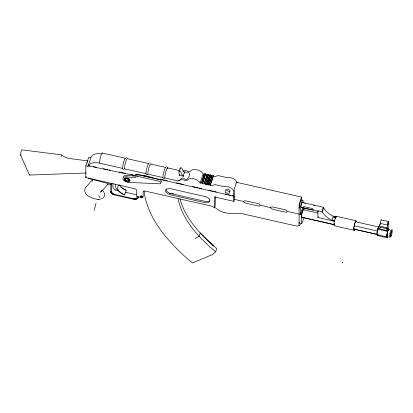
<?xml version="1.0" encoding="UTF-8"?>
<svg xmlns="http://www.w3.org/2000/svg" width="413" height="413" viewBox="0 0 413 413"><rect width="100%" height="100%" fill="white"/><g stroke="black" fill="none" stroke-linecap="round" stroke-linejoin="round"><path stroke-width="0.62" d="M214.879 207.847L215.034 196.686L214.879 207.847L211.518 206.159L144.86 190.997L143.161 191.534L143.146 196.831A1.786 1.002 18.9 0 1 141.427 197.476L136.677 196.397L136.693 190.068L135.366 188.839L85.78 177.559L85.816 165.825L88.733 157.317L90.886 157.807L91.252 156.795A12.142 6.82 18.9 0 1 101.18 153.843M138.324 197.073L137.4 196.877L138.324 197.073C138.092 199.396 135.061 199.562 133.275 199.19L114.659 194.951C112.961 194.528 110.462 193.32 110.813 191.219L110.834 184.028M88.191 178.225L111.288 184.415L111.293 183.171M114.726 194.415C113.389 194.095 111.376 193.129 111.732 191.467L111.758 183.036M113.214 183.599C111.83 188.235 114.272 190.383 118.593 190.703M114.659 194.951L114.659 194.399L133.218 198.617C134.695 198.921 137.193 198.792 137.4 196.877M205.633 174.58L207.171 174.931L204.084 183.94L202.54 183.589L205.633 173.837L204.404 173.553L201.312 183.31L200.078 183.026A6.882 3.867 18.9 0 0 193.774 178.808A6.882 3.867 18.9 0 0 187.45 180.156A2.246 1.26 18.9 0 1 184.281 180.161A2.999 1.683 18.9 0 0 179.991 180.254L178.018 180.982L164.772 177.972A0.955 0.702 3.1 0 1 163.6 178.426A0.955 0.702 3.1 0 1 162.929 177.549L147.833 174.116A0.955 0.702 3.1 0 1 146.656 174.57A0.955 0.702 3.1 0 1 145.99 173.697L124.427 168.793A0.955 0.702 3.1 0 1 123.25 169.247A0.955 0.702 3.1 0 1 122.584 168.375L99.481 163.12A12.142 6.82 18.9 0 0 88.165 165.804L134.653 175.551L137.131 174.209L233.897 196.221L233.985 195.969L233.97 201.384L214.91 197.047M202.54 183.589L205.633 173.837M204.084 183.94L207.176 174.188L208.405 174.467L205.313 184.219L206.546 184.497L209.634 175.489L208.405 175.21M205.313 184.219L208.405 174.467M206.546 184.497L209.639 174.745L210.867 175.024L210.867 175.773L207.78 184.781L209.009 185.06L212.101 176.052L210.867 175.773M207.78 184.781L210.867 175.024M209.009 185.06L212.101 175.308L213.335 175.587L213.33 176.33L210.243 185.339L211.781 185.69L214.863 184.559L224.409 186.733A6.272 3.521 18.9 0 1 230.712 187.93A6.272 3.521 18.9 0 1 233.913 191.947L233.897 196.221M210.243 185.339L213.335 175.587M303.731 207.445L301.289 214.574L301.263 222.783A4.93 0.764 -77.2 0 0 302.073 223.051A4.93 0.764 -77.2 0 0 303.519 218.224M301.758 200.228L301.769 197.466A1.92 0.299 -77.2 0 0 301.258 197.853L299.621 202.623A1.853 0.289 -77.2 0 0 299.12 205.147L299.064 225.55L299.946 225.224L300.705 223.206M303.023 202.928L303.028 201.069A4.93 0.764 -77.2 0 0 301.712 202.055A4.93 0.764 -77.2 0 0 300.38 208.787L300.365 214.362L302.806 207.238M303.927 210.011L303.932 208.116M317.938 217.501L317.953 210.785L322.269 211.766A17.754 9.969 18.9 0 0 334.566 221.285L317.938 217.501L318.108 216.717M334.907 225.906L354.617 230.392L354.617 229.086A4.796 0.743 -77.2 0 1 353.693 228.626A4.796 0.743 -77.2 0 1 355.082 222.308A4.796 0.743 -77.2 0 1 356.249 221.662M388.07 236.427L387.57 237.888L377.714 235.642L377.719 234.527M387.57 237.888L387.621 236.091A4.156 0.645 -77.2 0 1 386.8 236.164A4.156 0.645 -77.2 0 1 387.631 231.414L388.21 229.731L388.23 223.381M302.445 217.088L302.445 217.46L334.463 224.744M354.803 228.998L354.803 229.37L377.9 234.62M179.784 174.544L179.67 175.334L183.511 176.206L183.661 174.054L184.709 172.701M334.525 221.476L334.742 220.501M94.143 210.589L96.017 203.268M114.076 194.797L114.215 194.275M243.582 201.503L244.171 200.94L245.843 200.863L257.836 203.573C260.665 203.661 261.073 206.996 257.831 205.917L246.169 203.263L244.388 202.494L243.582 201.503L234.099 199.288M270.613 207.636L271.196 207.073L272.869 206.996L284.867 209.706C287.691 209.794 288.098 213.129 284.856 212.05L273.194 209.396L271.413 208.627L270.613 207.636L260.422 205.333M302.977 207.347L303.008 207.254A1.409 0.934 20.8 0 1 303.209 206.985L303.318 206.898A1.43 1.182 26.3 0 1 304.03 206.655L312.249 208.493A1.492 1.239 26.3 0 1 313.002 209.112L313.09 209.241A1.482 0.981 20.8 0 1 313.266 209.592L313.266 209.783A1.482 0.666 17.4 0 1 313.085 209.949L312.997 209.98A1.492 0.31 14.7 0 1 312.083 209.892L304.345 208.131A1.42 0.294 14.7 0 1 303.312 207.78L303.256 207.749A1.409 0.635 17.4 0 1 303.003 207.45L302.977 207.378M354.994 228.978L354.803 229.37M61.423 155.556L60.979 156.852M85.816 165.825L87.969 166.315L90.886 157.807M85.78 177.559L86.198 176.341M111.288 184.415L111.675 183.289M115.485 184.652A12.932 7.258 18.9 0 0 124.628 194.843L126.228 190.171A9.84 5.524 18.9 0 1 119.806 185.179M137.131 174.209L137.219 173.961L134.736 175.298M179.025 171.534L180.228 168.029M200.078 183.026L203.17 174.018A6.882 3.867 18.9 0 0 196.862 169.8A6.882 3.867 18.9 0 0 190.543 171.147A2.246 1.26 18.9 0 1 187.368 171.147A2.999 1.683 18.9 0 0 183.083 171.245M201.518 182.706L204.192 174.9M207.471 183.966L210.563 174.957M233.98 197.471L234.104 197.109M144.003 190.858L144.751 195.566A155.391 87.257 18.9 0 0 167.874 239.158L174.415 246.334A166.284 93.374 18.9 0 0 192.179 262.658L192.535 262.942L212.194 254.666L215.679 251.806L216.794 248.549L212.587 245.007M233.97 201.384L234.125 190.367A1.853 0.289 -77.2 0 1 234.625 187.838L236.262 183.067A1.92 0.299 -77.2 0 1 236.773 182.68M322.269 211.766L323.642 207.76A17.754 9.969 18.9 0 0 335.939 217.279L334.143 217.124L332.893 217.398L332.336 218.033L332.362 218.952L333.11 220.129L334.566 221.285M354.617 230.392L355.113 228.931M377.714 235.642L378.05 234.672M87.969 166.315L88.248 165.551L90.132 165.949M380.585 222.917L377.776 229.174A4.156 0.645 -77.2 0 0 376.955 233.577A4.156 0.645 -77.2 0 0 377.497 234.393M114.974 190.331L115.242 189.861M113.513 194.59L113.781 194.12M335.769 217.496L335.981 217.228M380.6 223.418L380.492 223.552A1.92 0.299 -77.2 0 1 380.662 221.239A1.92 0.299 -77.2 0 1 381.375 220.196M378.793 226.964L378.582 227.233A3.836 0.594 -77.2 0 0 378.334 227.733M92.419 179.727L85.181 188.116C82.363 195.308 92.827 198.818 98.18 199.391M101.639 191.136L107.783 184.518M112.971 194.337L113.368 193.929M112.465 194.048L112.981 193.707M102.646 198.385C105.63 196.624 104.701 192.499 102.625 190.383M195.06 238.502L199.159 236.21L200.274 232.958A121.035 67.969 18.9 0 1 180.037 199.025M101.541 198.705L101.552 198.699A3.836 2.215 80.3 0 0 101.965 198.219M178.018 180.982L180.104 179.929L181.281 178.54L182.618 178.018A1.874 1.848 85 0 1 183.95 178.313L185.236 179.402A1.797 1.688 38.5 0 0 186.196 179.64C189.412 178.375 192.03 171.178 186.041 172.216A1.874 0.568 10 0 1 184.714 171.911L183.227 171.431M112.011 193.728L112.63 193.46M110.163 184.941L110.87 184.74M111.613 193.382L112.326 193.196M100.767 199.04L97.912 199.412M173.579 193.614L172.376 193.842L169.258 193.325M299.461 225.591L296.694 226.107L245.456 214.45C238.507 212.189 231.156 214.383 224.197 212.602M166.191 166.795L167.549 167.172M111.278 193.021L112.073 192.917M304.582 203.113L304.624 203.108A1.435 0.299 14.7 0 1 305.558 203.206M136.791 194.42L134.679 194.363L125.397 192.251M126.084 157.575L127.204 157.993M98.377 199.376L98.655 199.36M88.01 160.936L68.393 158.386L64.96 157.188L61.48 154.849L22.137 149.878L21.641 150.089A3.237 0.929 -82.8 0 0 20.784 152.593L20.784 155.51L29.39 175.06L86.389 172.99M111.02 192.644L111.877 192.628M110.844 192.272L111.737 192.344M149.774 162.872L150.456 163.125M107.602 184.601L109.347 184.89M110.746 191.9L111.665 192.06M93.276 166.604L96.415 167.265M103.327 168.716L107.726 169.635M108.98 169.898L110.235 170.161M119.032 172.009L125.944 173.455M130.967 174.508L133.482 175.035M203.17 174.018L204.399 174.301M213.33 176.33L214.874 176.681L217.95 175.551L227.501 177.724A6.272 3.521 18.9 0 1 233.799 178.922A6.272 3.521 18.9 0 1 237 182.938M236.67 182.314L301.666 197.099M102.367 153.037L125.469 158.293A5.756 0.893 -77.2 0 0 123.735 161.798A5.756 0.893 -77.2 0 0 122.578 168.37M165.814 167.466L150.724 164.033A5.756 0.893 -77.2 0 0 148.99 167.539A5.756 0.893 -77.2 0 0 147.833 174.116M167.663 167.89L179.495 170.579M381.307 219.84L388.39 221.451M302.301 202.447L323.549 207.285M201.312 182.561L202.546 182.845M204.084 183.196L205.318 183.475M206.546 183.754L207.78 184.033M209.014 184.317L210.243 184.596M301.108 207.409L318.046 211.26M336.368 216.283L356.078 220.769M303.498 209.789L317.938 213.072M333.007 216.5L336.146 217.212M387.348 228.838L380.574 227.295A0.687 0.382 18.9 0 1 380.203 227.119M334.091 216.861L335.939 217.279M355.65 221.766L378.752 227.021M143.502 175.391L149.155 176.676M150.415 176.96L152.929 177.533M159.836 179.103L167.379 180.822M176.175 182.82L183.718 184.539M192.515 186.537L198.168 187.822M199.427 188.111L201.936 188.679M208.849 190.254L212.623 191.111M213.877 191.4L216.391 191.968M225.188 193.971L227.073 194.399M228.332 194.683L230.841 195.256M232.101 195.54L233.355 195.829M354.277 225.766L377.379 231.022M301.289 214.574L287.443 211.441M301.707 217.223L334.354 224.651A3.836 0.594 -77.2 0 1 334.256 223.252M354.065 229.132L377.162 234.388M377.09 234.698L386.945 236.938M171.715 193.759L205.282 201.394A5.276 2.963 18.9 0 0 209.685 200.857M110.741 191.549L111.66 191.792M110.813 191.219L111.732 191.467M137.364 197.197L138.278 197.471M224.213 212.607L219.675 210.842L215.823 208.338M391.849 229.396L392.19 229.716M137.261 197.507L138.154 197.848M137.085 197.791L137.942 198.188M136.848 198.044L137.653 198.493M136.543 198.261L137.292 198.756M389.717 237.718L389.49 237.439M136.187 198.441L136.863 198.973M215.679 251.806L212.7 249.323A131.938 74.087 18.9 0 1 199.159 236.21A121.035 67.969 18.9 0 1 178.158 198.932M92.104 180.238L92.755 181.111L92.471 180.12M204.487 237.408L213.815 246.071L208.064 240.918L200.274 232.958L203.403 236.303M184.725 172.711L184.234 172.283A9.163 5.147 18.9 0 1 182.154 168.618A1.027 0.573 18.9 0 0 181.168 167.828A1.027 0.573 18.9 0 0 180.182 168.168A17.805 10 18.9 0 0 180.171 169.098M183.522 176.217L183.031 175.783A9.163 5.147 18.9 0 1 180.951 172.123A1.027 0.573 18.9 0 0 179.97 171.328A1.027 0.573 18.9 0 0 178.979 171.674A17.805 10 18.9 0 0 179.536 175.024L179.753 175.52M210.181 242.865L211.373 243.938M209.004 241.781L202.339 235.193M135.779 198.581L136.367 199.143M314.505 205.473L314.36 205.338A1.502 0.315 14.7 0 0 313.291 204.967M135.325 198.679L135.82 199.262M134.834 198.73L135.232 199.324M98.722 195.561L100.003 197.734M134.313 198.741L134.602 199.334M133.771 198.699L133.946 199.288M29.39 175.06L29.359 174.518A1.373 1.012 -23.8 0 1 29.468 174.1M20.784 155.51L20.748 154.968A1.373 1.012 -23.8 0 1 20.857 154.55M299.724 222.839A4.93 0.764 -77.2 0 1 299.069 222.282M299.11 208.498A4.93 0.764 -77.2 0 1 300.272 202.293A4.93 0.764 -77.2 0 1 301.717 200.166M102.026 190.331A3.851 3.17 8.1 0 1 100.354 192.097L101.077 191.699A3.81 3.139 27.3 0 0 102.006 190.439M388.21 229.731A4.156 0.645 -77.2 0 1 389.031 229.659M160.972 182.169A2.215 1.244 18.9 0 0 161.297 180.863A2.215 1.244 18.9 0 0 159.361 179.67L138.112 174.838L135.407 176.258L126.641 175.303A4.476 2.514 18.9 0 0 123.441 177.094M140.626 196.536A0.96 0.537 18.9 0 1 140.967 195.85A0.96 0.537 18.9 0 1 142.232 196.34A0.96 0.537 18.9 0 1 141.891 197.027M141.427 196.996A0.96 0.537 18.9 0 1 140.967 196.82M87.05 162.882A3.196 0.496 -77.2 0 1 87.272 162.17M87.494 161.586A3.196 0.496 -77.2 0 1 87.701 161.168M99.481 163.12A5.756 0.893 -77.2 0 1 100.834 155.877A5.756 0.893 -77.2 0 1 102.522 153.393M164.772 177.972A5.756 0.893 -77.2 0 1 166.124 170.729A5.756 0.893 -77.2 0 1 167.812 168.246M162.923 177.549A5.756 0.893 -77.2 0 1 163.889 171.674A5.756 0.893 -77.2 0 1 165.572 167.492M145.985 173.697A5.756 0.893 -77.2 0 1 147.142 167.12A5.756 0.893 -77.2 0 1 148.876 163.615L127.318 158.711A5.756 0.893 -77.2 0 0 125.583 162.216A5.756 0.893 -77.2 0 0 124.427 168.793M301.356 207.218A2.555 0.398 -77.2 0 1 301.289 204.962A2.555 0.398 -77.2 0 1 302.368 202.607M302.084 216.944A3.836 0.594 -77.2 0 1 301.98 213.562A3.836 0.594 -77.2 0 1 303.601 210.026M387.435 236.06A3.516 0.547 -77.2 0 1 387.342 232.963A3.516 0.547 -77.2 0 1 388.829 229.721M390.14 232.204A3.516 0.547 -77.2 0 1 391.292 230.284M391.287 231.342A3.516 0.547 -77.2 0 1 390.13 236.164M389.707 236.866A3.516 0.547 -77.2 0 1 389.562 234.832M389.717 233.97A3.516 0.547 -77.2 0 1 389.913 233.077M388.943 229.907A3.836 0.594 -77.2 0 0 388.648 229.21L388.437 229.473A3.836 0.594 -77.2 0 0 387.404 232.478L387.193 233.453A3.836 0.594 -77.2 0 0 387.642 235.849M355.954 221.936A3.836 0.594 -77.2 0 0 355.691 221.714L355.479 221.977A3.836 0.594 -77.2 0 0 354.452 224.982L354.235 225.957A3.836 0.594 -77.2 0 0 354.225 229.122M334.597 225.23A4.796 0.743 -77.2 0 1 334.473 221.001A4.796 0.743 -77.2 0 1 336.497 216.582M335.258 218.699A3.836 0.594 -77.2 0 1 335.521 217.997M378.354 227.491A4.156 0.645 -77.2 0 1 378.855 226.66M377.327 234.372A3.836 0.594 -77.2 0 1 377.337 231.213L377.549 230.237A3.836 0.594 -77.2 0 1 378.065 228.435M322.29 212.081A2.555 0.398 -77.2 0 1 322.956 208.271A2.555 0.398 -77.2 0 1 323.616 208.214M318.155 211.249A2.555 0.398 -77.2 0 1 317.953 210.785M124.556 179.402A2.876 1.616 18.9 0 1 127.602 177.998A2.876 1.616 18.9 0 1 129.636 180.961M129.083 180.001A1.92 1.079 18.9 0 1 126.755 180.548A1.92 1.079 18.9 0 1 125.635 178.653M225.715 190.021A2.241 1.254 18.9 0 1 228.699 189.5A2.241 1.254 18.9 0 1 229.391 191.782M171.096 193.614A5.276 2.963 18.9 0 1 166.021 189.386M126.228 190.171A12.932 7.258 18.9 0 1 120.715 187.006M124.628 194.843A9.84 5.524 18.9 0 1 119.249 184.859M167.42 168.024A0.955 0.841 -4 0 1 167.766 168.328M386.78 227.728L386.774 230.521L379.996 228.983A0.687 0.382 18.9 0 1 379.439 228.306L380.931 226.396L386.78 227.728M387.652 225.07L387.631 231.414L377.776 229.174L380.569 223.454L387.652 225.07M342.584 262.838C342.878 263.494 342.991 260.603 342.584 262.838M388.303 223.035L388.199 223.526A1.92 0.299 -77.2 0 1 387.683 225.028L387.575 225.162A1.92 0.299 -77.2 0 1 387.58 223.583A1.92 0.299 -77.2 0 1 388.308 221.456A1.92 0.299 -77.2 0 1 388.303 223.035M137.596 176.336L134.896 177.76L126.125 176.805A4.476 2.514 18.9 0 0 123.069 179.304A4.476 2.514 18.9 0 0 128.345 182.35L159.051 183.795A2.215 1.244 18.9 0 0 160.972 182.882A2.215 1.244 18.9 0 0 158.845 181.173L137.596 176.336M204.869 196.495L170.683 188.72A5.276 2.963 18.9 0 0 165.592 190.636A5.276 2.963 18.9 0 0 170.667 194.869L204.853 202.644A5.276 2.963 18.9 0 0 209.943 200.728A5.276 2.963 18.9 0 0 204.869 196.495M391.297 235.73A3.516 0.547 -77.2 0 0 392.123 230.273A3.516 0.547 -77.2 0 0 390.486 235.043A3.516 0.547 -77.2 0 0 391.297 235.73M140.688 196.934A0.96 0.537 18.9 0 0 142.237 197.037A0.96 0.537 18.9 0 0 141.107 196.098A0.96 0.537 18.9 0 0 140.688 196.934M125.098 180.817A2.876 1.616 18.9 0 0 129.739 181.121A2.876 1.616 18.9 0 0 126.352 178.297A2.876 1.616 18.9 0 0 125.098 180.817M125.753 180.574A1.92 1.079 18.9 0 0 128.846 180.775A1.92 1.079 18.9 0 0 126.59 178.891A1.92 1.079 18.9 0 0 125.753 180.574M225.828 192.592A2.241 1.254 18.9 0 0 229.437 192.825A2.241 1.254 18.9 0 0 226.799 190.63A2.241 1.254 18.9 0 0 225.828 192.592"/></g></svg>
